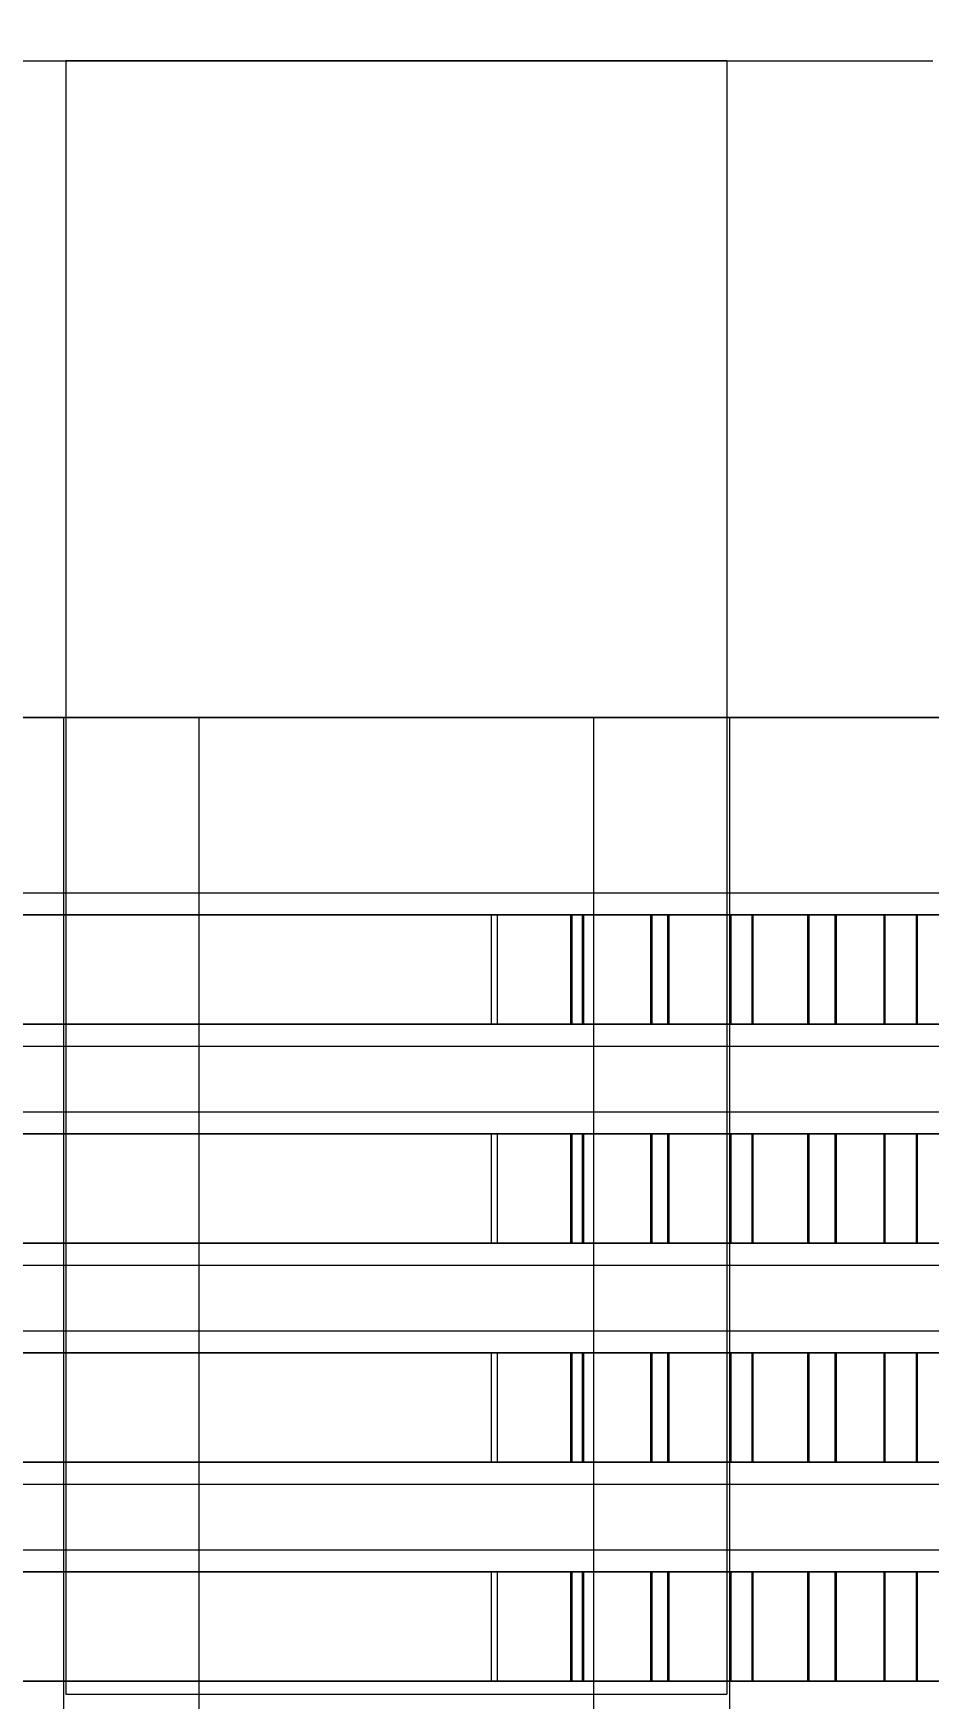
# Model space of a CAD drawing. Header units: millimetres. Extents: x -191664 to 191490, y -197311 to 10263.
# Drawn here: x 27065 to 27146.8, y -19599.6 to -19447.5 of the extents above; entities that cross this region are included whole.
import ezdxf

# ---------------------------------------------------------------- set-up
doc = ezdxf.new("R2010")
doc.units = ezdxf.units.MM
doc.layers.add('COTAS_INSTALACION_P', color=30, linetype='Continuous', lineweight=0)
doc.layers.add('superior_briquetadora', color=7, linetype='Continuous', lineweight=0)
doc.dimstyles.new('PLANTA_100', dxfattribs={"dimtxt": 250, "dimasz": 150, "dimexe": 150, "dimexo": 80, "dimgap": 100, "dimtad": 1, "dimtih": 1, "dimtoh": 1, "dimdec": 1, "dimdsep": 46, "dimcen": 0.09, "dimclrd": 1, "dimclre": 1, "dimclrt": 1, "dimadec": 0, "dimazin": 0, "dimtfac": 1, "dimtdec": 4, "dimtofl": 0, "dimtmove": 0, "dimatfit": 3, "dimfxl": 1, "dimtolj": 1, "dimtzin": 0, "dimarcsym": 0})

# ---------------------------------------------------------------- blocks, each defined once
blk = doc.blocks.new('*D5')
at = {"layer": 'COTAS_INSTALACION_P', "color": 1, "lineweight": -2, "transparency": 16777216}
for p, q in [((-1000, -18080), (-1000, -25850)), ((60117.12, -18080), (60117.12, -25850)), ((-850, -25700), (59967.12, -25700))]:
    blk.add_line(p, q, dxfattribs=at)
at = {"layer": 'COTAS_INSTALACION_P', "color": 1, "transparency": 16777216}
for points in [[(-850, -25675), (-850, -25725), (-1000, -25700)], [(59967.12, -25675), (59967.12, -25725), (60117.12, -25700)]]:
    blk.add_solid(points, dxfattribs=at)
at = {"layer": 'Defpoints', "color": 0, "transparency": 16777216}
for p in [(-1000, -18000), (60117.12, -18000), (60117.12, -25700)]:
    blk.add_point(p, dxfattribs=at)

msp = doc.modelspace()

# ---------------------------------------------------------------- linework, layer by layer
at = {"layer": 'superior_briquetadora', "color": 127, "true_color": 0x587e77}
for p, q in [((27049.23, -19450), (27068.58, -19450)), ((27071.01, -19450), (27068.02, -19450)), ((27068.02, -19450), (27068.02, -19599.2)), ((27068.58, -19450), (27088.28, -19450)), ((27079.38, -19450), (27071.01, -19450)), ((27091.47, -19450), (27079.38, -19450)), ((27088.28, -19450), (27108.09, -19450)), ((27104.9, -19450), (27091.47, -19450)), ((27116.99, -19450), (27104.9, -19450)), ((27108.09, -19450), (27127.79, -19450)), ((27125.36, -19450), (27116.99, -19450)), ((27128.35, -19450), (27125.36, -19450)), ((27127.79, -19450), (27147.14, -19450)), ((27128.35, -19450), (27128.35, -19599.2)), ((27068.02, -19599.2), (27071.01, -19599.2)), ((27071.01, -19599.2), (27079.38, -19599.2)), ((27079.38, -19599.2), (27091.47, -19599.2)), ((27091.47, -19599.2), (27104.9, -19599.2)), ((27104.9, -19599.2), (27116.99, -19599.2)), ((27116.99, -19599.2), (27125.36, -19599.2)), ((27125.36, -19599.2), (27128.35, -19599.2))]:
    msp.add_line(p, q, dxfattribs=at)
at = {"layer": 'superior_briquetadora', "color": 9, "true_color": 0xb9c3c2}
for p, q in [((27050.69, -19510), (27069.26, -19510)), ((27071.53, -19510), (27062.3, -19510)), ((27067.79, -19510), (27067.79, -19660)), ((27070.8, -19510), (27067.79, -19510)), ((27069.26, -19510), (27088.47, -19510)), ((27079.23, -19510), (27070.8, -19510)), ((27077.91, -19510), (27071.53, -19510)), ((27080.19, -19510), (27077.91, -19510)), ((27091.42, -19510), (27079.23, -19510)), ((27080.19, -19660), (27080.19, -19510)), ((27088.47, -19510), (27107.9, -19510)), ((27104.95, -19510), (27091.42, -19510)), ((27117.14, -19510), (27104.95, -19510)), ((27107.9, -19510), (27127.11, -19510)), ((27116.19, -19660), (27116.19, -19510)), ((27118.46, -19510), (27116.19, -19510)), ((27125.58, -19510), (27117.14, -19510)), ((27124.85, -19510), (27118.46, -19510)), ((27134.07, -19510), (27124.85, -19510)), ((27128.59, -19510), (27125.58, -19510)), ((27127.11, -19510), (27145.68, -19510)), ((27128.59, -19510), (27128.59, -19660)), ((27144.3, -19510), (27134.07, -19510)), ((27153.53, -19510), (27144.3, -19510)), ((27145.68, -19510), (27163.19, -19510)), ((27049.98, -19526), (27068.73, -19526)), ((27050.69, -19526), (27069.26, -19526)), ((27068.73, -19526), (27088.28, -19526)), ((27069.26, -19526), (27088.47, -19526)), ((27088.28, -19526), (27108.1, -19526)), ((27088.47, -19526), (27107.9, -19526)), ((27107.9, -19526), (27127.11, -19526)), ((27108.1, -19526), (27127.64, -19526)), ((27127.11, -19526), (27145.68, -19526)), ((27127.64, -19526), (27146.39, -19526)), ((27145.68, -19526), (27163.19, -19526)), ((27146.39, -19526), (27163.82, -19526)), ((27049.98, -19540), (27068.73, -19540)), ((27050.69, -19540), (27069.26, -19540)), ((27068.73, -19540), (27088.28, -19540)), ((27069.26, -19540), (27088.47, -19540)), ((27088.28, -19540), (27108.1, -19540)), ((27088.47, -19540), (27107.9, -19540)), ((27107.9, -19540), (27127.11, -19540)), ((27108.1, -19540), (27127.64, -19540)), ((27127.11, -19540), (27145.68, -19540)), ((27127.64, -19540), (27146.39, -19540)), ((27145.68, -19540), (27163.19, -19540)), ((27146.39, -19540), (27163.82, -19540)), ((27049.98, -19546), (27068.73, -19546)), ((27050.69, -19546), (27069.26, -19546)), ((27068.73, -19546), (27088.28, -19546)), ((27069.26, -19546), (27088.47, -19546)), ((27088.28, -19546), (27108.1, -19546)), ((27088.47, -19546), (27107.9, -19546)), ((27107.9, -19546), (27127.11, -19546)), ((27108.1, -19546), (27127.64, -19546)), ((27127.11, -19546), (27145.68, -19546)), ((27127.64, -19546), (27146.39, -19546)), ((27145.68, -19546), (27163.19, -19546)), ((27146.39, -19546), (27163.82, -19546)), ((27049.98, -19560), (27068.73, -19560)), ((27050.69, -19560), (27069.26, -19560)), ((27068.73, -19560), (27088.28, -19560)), ((27069.26, -19560), (27088.47, -19560)), ((27088.28, -19560), (27108.1, -19560)), ((27088.47, -19560), (27107.9, -19560)), ((27107.9, -19560), (27127.11, -19560)), ((27108.1, -19560), (27127.64, -19560)), ((27127.11, -19560), (27145.68, -19560)), ((27127.64, -19560), (27146.39, -19560)), ((27145.68, -19560), (27163.19, -19560)), ((27146.39, -19560), (27163.82, -19560)), ((27049.98, -19566), (27068.73, -19566)), ((27050.69, -19566), (27069.26, -19566)), ((27068.73, -19566), (27088.28, -19566)), ((27069.26, -19566), (27088.47, -19566)), ((27088.28, -19566), (27108.1, -19566)), ((27088.47, -19566), (27107.9, -19566)), ((27107.9, -19566), (27127.11, -19566)), ((27108.1, -19566), (27127.64, -19566)), ((27127.11, -19566), (27145.68, -19566)), ((27127.64, -19566), (27146.39, -19566)), ((27145.68, -19566), (27163.19, -19566)), ((27146.39, -19566), (27163.82, -19566)), ((27049.98, -19580), (27068.73, -19580)), ((27050.69, -19580), (27069.26, -19580)), ((27068.73, -19580), (27088.28, -19580)), ((27069.26, -19580), (27088.47, -19580)), ((27088.28, -19580), (27108.1, -19580)), ((27088.47, -19580), (27107.9, -19580)), ((27107.9, -19580), (27127.11, -19580)), ((27108.1, -19580), (27127.64, -19580)), ((27127.11, -19580), (27145.68, -19580)), ((27127.64, -19580), (27146.39, -19580)), ((27145.68, -19580), (27163.19, -19580)), ((27146.39, -19580), (27163.82, -19580)), ((27049.98, -19586), (27068.73, -19586)), ((27050.69, -19586), (27069.26, -19586)), ((27068.73, -19586), (27088.28, -19586)), ((27069.26, -19586), (27088.47, -19586)), ((27088.28, -19586), (27108.1, -19586)), ((27088.47, -19586), (27107.9, -19586)), ((27107.9, -19586), (27127.11, -19586)), ((27108.1, -19586), (27127.64, -19586)), ((27127.11, -19586), (27145.68, -19586)), ((27127.64, -19586), (27146.39, -19586)), ((27145.68, -19586), (27163.19, -19586)), ((27146.39, -19586), (27163.82, -19586))]:
    msp.add_line(p, q, dxfattribs=at)
at = {"layer": 'superior_briquetadora', "color": 117, "true_color": 0x376c5b}
for p, q in [((25349.74, -19528), (27106.85, -19528)), ((25350.31, -19528), (27107.42, -19528)), ((27114.11, -19528), (25367.8, -19528)), ((27115.16, -19528), (25368.85, -19528)), ((27106.85, -19528), (27114.22, -19528)), ((27106.85, -19538), (27106.85, -19528)), ((27107.42, -19528), (27115.28, -19528)), ((27107.42, -19538), (27107.42, -19528)), ((27121.42, -19528), (27114.11, -19528)), ((27114.11, -19538), (27114.11, -19528)), ((27114.22, -19528), (27121.52, -19528)), ((27114.22, -19538), (27114.22, -19528)), ((27122.95, -19528), (27115.16, -19528)), ((27115.16, -19538), (27115.16, -19528)), ((27115.28, -19528), (27123.07, -19528)), ((27115.28, -19538), (27115.28, -19528)), ((27128.64, -19528), (27121.42, -19528)), ((27121.42, -19538), (27121.42, -19528)), ((27121.52, -19528), (27128.74, -19528)), ((27121.52, -19538), (27121.52, -19528)), ((27130.65, -19528), (27122.95, -19528)), ((27122.95, -19538), (27122.95, -19528)), ((27123.07, -19528), (27130.76, -19528)), ((27123.07, -19538), (27123.07, -19528)), ((27135.74, -19528), (27128.64, -19528)), ((27128.64, -19538), (27128.64, -19528)), ((27128.74, -19528), (27135.85, -19528)), ((27128.74, -19538), (27128.74, -19528)), ((27138.23, -19528), (27130.65, -19528)), ((27130.65, -19538), (27130.65, -19528)), ((27130.76, -19528), (27138.34, -19528)), ((27130.76, -19538), (27130.76, -19528)), ((27142.71, -19528), (27135.74, -19528)), ((27135.74, -19538), (27135.74, -19528)), ((27135.85, -19528), (27142.81, -19528)), ((27135.85, -19538), (27135.85, -19528)), ((27145.65, -19528), (27138.23, -19528)), ((27138.23, -19538), (27138.23, -19528)), ((27138.34, -19528), (27145.76, -19528)), ((27138.34, -19538), (27138.34, -19528)), ((27149.51, -19528), (27142.71, -19528)), ((27142.71, -19538), (27142.71, -19528)), ((27142.81, -19528), (27149.61, -19528)), ((27142.81, -19538), (27142.81, -19528)), ((27152.9, -19528), (27145.65, -19528)), ((27145.65, -19538), (27145.65, -19528)), ((27145.76, -19528), (27153.01, -19528)), ((27145.76, -19538), (27145.76, -19528)), ((25349.74, -19538), (27106.85, -19538)), ((25350.31, -19538), (27107.42, -19538)), ((27114.11, -19538), (25367.8, -19538)), ((27115.16, -19538), (25368.85, -19538)), ((27106.85, -19538), (27114.22, -19538)), ((27107.42, -19538), (27115.28, -19538)), ((27121.42, -19538), (27114.11, -19538)), ((27114.22, -19538), (27121.52, -19538)), ((27122.95, -19538), (27115.16, -19538)), ((27115.28, -19538), (27123.07, -19538)), ((27128.64, -19538), (27121.42, -19538)), ((27121.52, -19538), (27128.74, -19538)), ((27130.65, -19538), (27122.95, -19538)), ((27123.07, -19538), (27130.76, -19538)), ((27135.74, -19538), (27128.64, -19538)), ((27128.74, -19538), (27135.85, -19538)), ((27138.23, -19538), (27130.65, -19538)), ((27130.76, -19538), (27138.34, -19538)), ((27142.71, -19538), (27135.74, -19538)), ((27135.85, -19538), (27142.81, -19538)), ((27145.65, -19538), (27138.23, -19538)), ((27138.34, -19538), (27145.76, -19538)), ((27149.51, -19538), (27142.71, -19538)), ((27142.81, -19538), (27149.61, -19538)), ((27152.9, -19538), (27145.65, -19538)), ((27145.76, -19538), (27153.01, -19538)), ((25349.74, -19548), (27106.85, -19548)), ((25350.31, -19548), (27107.42, -19548)), ((27114.11, -19548), (25367.8, -19548)), ((27115.16, -19548), (25368.85, -19548)), ((27106.85, -19548), (27114.22, -19548)), ((27106.85, -19558), (27106.85, -19548)), ((27107.42, -19548), (27115.28, -19548)), ((27107.42, -19558), (27107.42, -19548)), ((27121.42, -19548), (27114.11, -19548)), ((27114.11, -19558), (27114.11, -19548)), ((27114.22, -19548), (27121.52, -19548)), ((27114.22, -19558), (27114.22, -19548)), ((27122.95, -19548), (27115.16, -19548)), ((27115.16, -19558), (27115.16, -19548)), ((27115.28, -19548), (27123.07, -19548)), ((27115.28, -19558), (27115.28, -19548)), ((27128.64, -19548), (27121.42, -19548)), ((27121.42, -19558), (27121.42, -19548)), ((27121.52, -19548), (27128.74, -19548)), ((27121.52, -19558), (27121.52, -19548)), ((27130.65, -19548), (27122.95, -19548)), ((27122.95, -19558), (27122.95, -19548)), ((27123.07, -19548), (27130.76, -19548)), ((27123.07, -19558), (27123.07, -19548)), ((27135.74, -19548), (27128.64, -19548)), ((27128.64, -19558), (27128.64, -19548)), ((27128.74, -19548), (27135.85, -19548)), ((27128.74, -19558), (27128.74, -19548)), ((27138.23, -19548), (27130.65, -19548)), ((27130.65, -19558), (27130.65, -19548)), ((27130.76, -19548), (27138.34, -19548)), ((27130.76, -19558), (27130.76, -19548)), ((27142.71, -19548), (27135.74, -19548)), ((27135.74, -19558), (27135.74, -19548)), ((27135.85, -19548), (27142.81, -19548)), ((27135.85, -19558), (27135.85, -19548)), ((27145.65, -19548), (27138.23, -19548)), ((27138.23, -19558), (27138.23, -19548)), ((27138.34, -19548), (27145.76, -19548)), ((27138.34, -19558), (27138.34, -19548)), ((27149.51, -19548), (27142.71, -19548)), ((27142.71, -19558), (27142.71, -19548)), ((27142.81, -19548), (27149.61, -19548)), ((27142.81, -19558), (27142.81, -19548)), ((27152.9, -19548), (27145.65, -19548)), ((27145.65, -19558), (27145.65, -19548)), ((27145.76, -19548), (27153.01, -19548)), ((27145.76, -19558), (27145.76, -19548)), ((25349.74, -19558), (27106.85, -19558)), ((25350.31, -19558), (27107.42, -19558)), ((27114.11, -19558), (25367.8, -19558)), ((27115.16, -19558), (25368.85, -19558)), ((27106.85, -19558), (27114.22, -19558)), ((27107.42, -19558), (27115.28, -19558)), ((27121.42, -19558), (27114.11, -19558)), ((27114.22, -19558), (27121.52, -19558)), ((27122.95, -19558), (27115.16, -19558)), ((27115.28, -19558), (27123.07, -19558)), ((27128.64, -19558), (27121.42, -19558)), ((27121.52, -19558), (27128.74, -19558)), ((27130.65, -19558), (27122.95, -19558)), ((27123.07, -19558), (27130.76, -19558)), ((27135.74, -19558), (27128.64, -19558)), ((27128.74, -19558), (27135.85, -19558)), ((27138.23, -19558), (27130.65, -19558)), ((27130.76, -19558), (27138.34, -19558)), ((27142.71, -19558), (27135.74, -19558)), ((27135.85, -19558), (27142.81, -19558)), ((27145.65, -19558), (27138.23, -19558)), ((27138.34, -19558), (27145.76, -19558)), ((27149.51, -19558), (27142.71, -19558)), ((27142.81, -19558), (27149.61, -19558)), ((27152.9, -19558), (27145.65, -19558)), ((27145.76, -19558), (27153.01, -19558)), ((25349.74, -19568), (27106.85, -19568)), ((25350.31, -19568), (27107.42, -19568)), ((27114.11, -19568), (25367.8, -19568)), ((27115.16, -19568), (25368.85, -19568)), ((27106.85, -19568), (27114.22, -19568)), ((27106.85, -19578), (27106.85, -19568)), ((27107.42, -19568), (27115.28, -19568)), ((27107.42, -19578), (27107.42, -19568)), ((27121.42, -19568), (27114.11, -19568)), ((27114.11, -19578), (27114.11, -19568)), ((27114.22, -19568), (27121.52, -19568)), ((27114.22, -19578), (27114.22, -19568)), ((27122.95, -19568), (27115.16, -19568)), ((27115.16, -19578), (27115.16, -19568)), ((27115.28, -19568), (27123.07, -19568)), ((27115.28, -19578), (27115.28, -19568)), ((27128.64, -19568), (27121.42, -19568)), ((27121.42, -19578), (27121.42, -19568)), ((27121.52, -19568), (27128.74, -19568)), ((27121.52, -19578), (27121.52, -19568)), ((27130.65, -19568), (27122.95, -19568)), ((27122.95, -19578), (27122.95, -19568)), ((27123.07, -19568), (27130.76, -19568)), ((27123.07, -19578), (27123.07, -19568)), ((27135.74, -19568), (27128.64, -19568)), ((27128.64, -19578), (27128.64, -19568)), ((27128.74, -19568), (27135.85, -19568)), ((27128.74, -19578), (27128.74, -19568)), ((27138.23, -19568), (27130.65, -19568)), ((27130.65, -19578), (27130.65, -19568)), ((27130.76, -19568), (27138.34, -19568)), ((27130.76, -19578), (27130.76, -19568)), ((27142.71, -19568), (27135.74, -19568)), ((27135.74, -19578), (27135.74, -19568)), ((27135.85, -19568), (27142.81, -19568)), ((27135.85, -19578), (27135.85, -19568)), ((27145.65, -19568), (27138.23, -19568)), ((27138.23, -19578), (27138.23, -19568)), ((27138.34, -19568), (27145.76, -19568)), ((27138.34, -19578), (27138.34, -19568)), ((27149.51, -19568), (27142.71, -19568)), ((27142.71, -19578), (27142.71, -19568)), ((27142.81, -19568), (27149.61, -19568)), ((27142.81, -19578), (27142.81, -19568)), ((27152.9, -19568), (27145.65, -19568)), ((27145.65, -19578), (27145.65, -19568)), ((27145.76, -19568), (27153.01, -19568)), ((27145.76, -19578), (27145.76, -19568)), ((25349.74, -19578), (27106.85, -19578)), ((25350.31, -19578), (27107.42, -19578)), ((27114.11, -19578), (25367.8, -19578)), ((27115.16, -19578), (25368.85, -19578)), ((27106.85, -19578), (27114.22, -19578)), ((27107.42, -19578), (27115.28, -19578)), ((27121.42, -19578), (27114.11, -19578)), ((27114.22, -19578), (27121.52, -19578)), ((27122.95, -19578), (27115.16, -19578)), ((27115.28, -19578), (27123.07, -19578)), ((27128.64, -19578), (27121.42, -19578)), ((27121.52, -19578), (27128.74, -19578)), ((27130.65, -19578), (27122.95, -19578)), ((27123.07, -19578), (27130.76, -19578)), ((27135.74, -19578), (27128.64, -19578)), ((27128.74, -19578), (27135.85, -19578)), ((27138.23, -19578), (27130.65, -19578)), ((27130.76, -19578), (27138.34, -19578)), ((27142.71, -19578), (27135.74, -19578)), ((27135.85, -19578), (27142.81, -19578)), ((27145.65, -19578), (27138.23, -19578)), ((27138.34, -19578), (27145.76, -19578)), ((27149.51, -19578), (27142.71, -19578)), ((27142.81, -19578), (27149.61, -19578)), ((27152.9, -19578), (27145.65, -19578)), ((27145.76, -19578), (27153.01, -19578)), ((25349.74, -19588), (27106.85, -19588)), ((25350.31, -19588), (27107.42, -19588)), ((27114.11, -19588), (25367.8, -19588)), ((27115.16, -19588), (25368.85, -19588)), ((27106.85, -19588), (27114.22, -19588)), ((27106.85, -19598), (27106.85, -19588)), ((27107.42, -19588), (27115.28, -19588)), ((27107.42, -19598), (27107.42, -19588)), ((27121.42, -19588), (27114.11, -19588)), ((27114.11, -19598), (27114.11, -19588)), ((27114.22, -19588), (27121.52, -19588)), ((27114.22, -19598), (27114.22, -19588)), ((27122.95, -19588), (27115.16, -19588)), ((27115.16, -19598), (27115.16, -19588)), ((27115.28, -19588), (27123.07, -19588)), ((27115.28, -19598), (27115.28, -19588)), ((27128.64, -19588), (27121.42, -19588)), ((27121.42, -19598), (27121.42, -19588)), ((27121.52, -19588), (27128.74, -19588)), ((27121.52, -19598), (27121.52, -19588)), ((27130.65, -19588), (27122.95, -19588)), ((27122.95, -19598), (27122.95, -19588)), ((27123.07, -19588), (27130.76, -19588)), ((27123.07, -19598), (27123.07, -19588)), ((27135.74, -19588), (27128.64, -19588)), ((27128.64, -19598), (27128.64, -19588)), ((27128.74, -19588), (27135.85, -19588)), ((27128.74, -19598), (27128.74, -19588)), ((27138.23, -19588), (27130.65, -19588)), ((27130.65, -19598), (27130.65, -19588)), ((27130.76, -19588), (27138.34, -19588)), ((27130.76, -19598), (27130.76, -19588)), ((27142.71, -19588), (27135.74, -19588)), ((27135.74, -19598), (27135.74, -19588)), ((27135.85, -19588), (27142.81, -19588)), ((27135.85, -19598), (27135.85, -19588)), ((27145.65, -19588), (27138.23, -19588)), ((27138.23, -19598), (27138.23, -19588)), ((27138.34, -19588), (27145.76, -19588)), ((27138.34, -19598), (27138.34, -19588)), ((27149.51, -19588), (27142.71, -19588)), ((27142.71, -19598), (27142.71, -19588)), ((27142.81, -19588), (27149.61, -19588)), ((27142.81, -19598), (27142.81, -19588)), ((27152.9, -19588), (27145.65, -19588)), ((27145.65, -19598), (27145.65, -19588)), ((27145.76, -19588), (27153.01, -19588)), ((27145.76, -19598), (27145.76, -19588)), ((25349.74, -19598), (27106.85, -19598)), ((25350.31, -19598), (27107.42, -19598)), ((27114.11, -19598), (25367.8, -19598)), ((27115.16, -19598), (25368.85, -19598)), ((27106.85, -19598), (27114.22, -19598)), ((27107.42, -19598), (27115.28, -19598)), ((27121.42, -19598), (27114.11, -19598)), ((27114.22, -19598), (27121.52, -19598)), ((27122.95, -19598), (27115.16, -19598)), ((27115.28, -19598), (27123.07, -19598)), ((27128.64, -19598), (27121.42, -19598)), ((27121.52, -19598), (27128.74, -19598)), ((27130.65, -19598), (27122.95, -19598)), ((27123.07, -19598), (27130.76, -19598)), ((27135.74, -19598), (27128.64, -19598)), ((27128.74, -19598), (27135.85, -19598)), ((27138.23, -19598), (27130.65, -19598)), ((27130.76, -19598), (27138.34, -19598)), ((27142.71, -19598), (27135.74, -19598)), ((27135.85, -19598), (27142.81, -19598)), ((27145.65, -19598), (27138.23, -19598)), ((27138.34, -19598), (27145.76, -19598)), ((27149.51, -19598), (27142.71, -19598)), ((27142.81, -19598), (27149.61, -19598)), ((27152.9, -19598), (27145.65, -19598)), ((27145.76, -19598), (27153.01, -19598))]:
    msp.add_line(p, q, dxfattribs=at)

# ---------------------------------------------------------------- dimensions: what is measured, and where the dimension line sits
at = {"layer": 'COTAS_INSTALACION_P'}
dim = msp.add_aligned_dim(p1=(-1000, -18000), p2=(60117.12, -18000), distance=-7700, text='<> P', dimstyle='PLANTA_100', dxfattribs=at)
dim.commit()
dim.dimension.update_dxf_attribs({"geometry": '*D5', "text_midpoint": (29558.56, -25700)})

doc.saveas('drawing.dxf')
